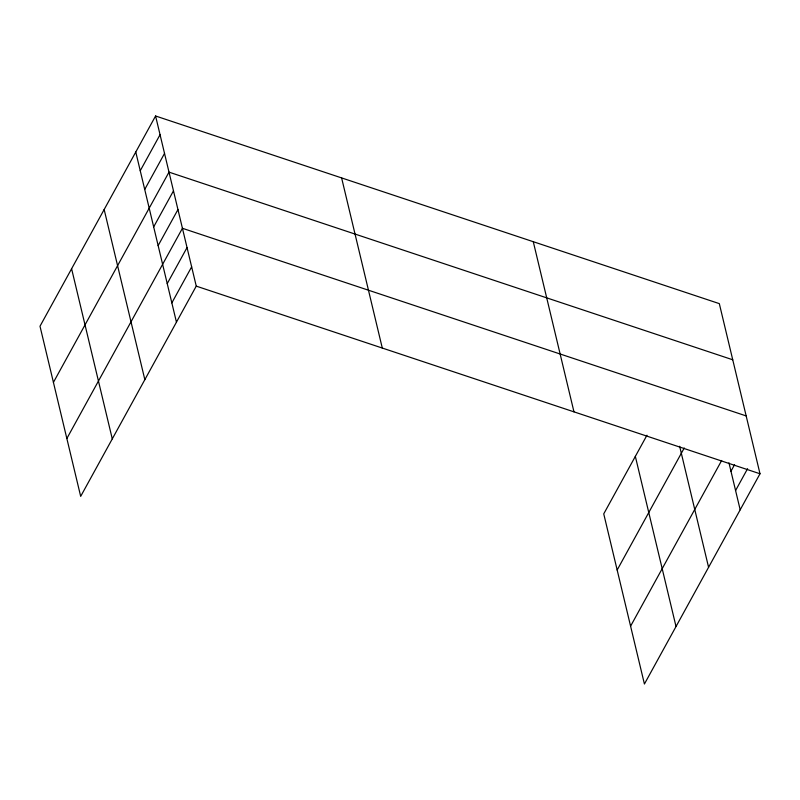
<?xml version="1.0" encoding="UTF-8"?>
<svg xmlns="http://www.w3.org/2000/svg" width="800" height="800" viewBox="0 0 800 800"><rect width="100%" height="100%" fill="white"/><g stroke="black" fill="none" stroke-linecap="round" stroke-linejoin="round"><path stroke-width="1.2" d="M155.58 115.99L40 326.23L80.68 496.37L196.26 286.13L155.58 115.99L719.32 303.63L760 473.77L644.42 684.01L603.74 513.87L646.97 435.23M140.24 170.75L160.05 134.71M144.72 189.46L164.53 153.43M53.42 382.38L169 172.14L732.74 359.78M153.67 226.9L173.48 190.86M158.14 245.61L177.95 209.57M66.85 438.52L182.43 228.29L746.17 415.92M167.23 283.61L187.04 247.57M171.84 302.89L191.65 266.85M617.16 570.01L684.25 447.98M630.59 626.16L721.67 460.48M730.97 471.24L734.57 464.69M735.58 490.53L747.58 468.68M196.26 286.13L760 473.77M728.95 462.81L740.19 509.81M679.65 446.28L708.58 567.29M635.34 456.38L676.02 626.52M533.28 241.71L573.97 411.85M341.61 177.91L382.29 348.05M135.77 152.03L176.45 322.17M104.16 209.52L144.84 379.66M71.6 268.75L112.28 438.89"/></g></svg>
